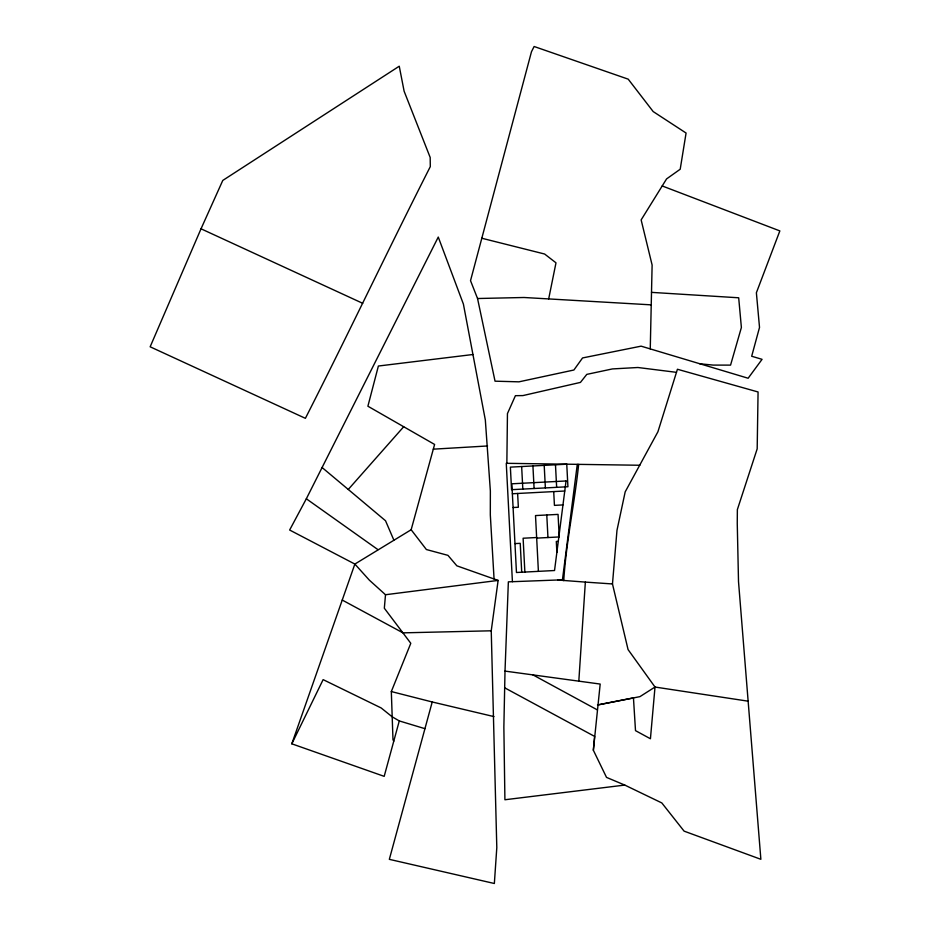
<?xml version="1.0" encoding="UTF-8"?>
<svg xmlns="http://www.w3.org/2000/svg" width="930" height="930" viewBox="0 0 930 930"><rect width="100%" height="100%" fill="white"/><g stroke="black" fill="none" stroke-linecap="round" stroke-linejoin="round"><path stroke-width="1.4" d="M506.85 463.326L507.454 413.571L515.418 395.68L522.916 395.587L580.448 382.404L586.784 374.383L612.405 368.931L637.887 367.501L676.47 372.337L677.424 369.257L758.066 391.972L757.183 448.841L737.362 509.617L737.258 523.474L738.513 581.622L760.868 859.308L684.096 831.141L661.823 802.939L624.786 785.083L606.511 777.387L593.352 750.231L600.187 684.062L505.013 671.1L508.361 581.843L562.441 579.82L577.286 464.349M505.013 671.1L503.862 727.144L504.909 799.754L624.786 785.083M650.256 348.878L652.116 265.027L641.142 219.91L666.577 178.909L680.202 169.237L686.073 133.037L653.186 111.577L628.215 79.166L534.122 46.5L531.483 51.708L470.522 280.662L477.543 298.518L495.039 381.184L518.952 381.835L573.903 370.012L582.552 357.945L641.096 346.158L748.139 378.243L762.065 359.329L751.684 356.248L759.519 327.418L756.381 292.752L779.852 230.907L662.207 185.954M578.82 681.027L585.354 582.099L557.616 580.006M748.255 701.197L655.011 687.038L639.933 696.64L597.502 704.987L633.458 697.919L635.504 730.643L650.43 738.757L655.011 687.038L628.064 649.582L612.475 583.947L616.974 530.367L625.181 491.877L657.917 431.776L676.47 372.337M494.063 578.983L490.319 514.929L490.366 491.005L485.332 419.988L463.407 304.11L438.263 237.069L306.33 498.782L289.649 530.019L354.865 564.068L369.35 580.146L385.497 594.735L384.334 608.232L410.793 643.304L391.321 691.56L392.983 739.664L393.75 741.222M593.352 750.231L594.619 736.409L504.676 687.805M563.731 580.669C566.207 541.574 574.601 503.281 578.658 464.372M493.97 716.6L432.218 701.976L389.333 859.343L494.353 883.5L496.806 847.59L491.238 630.796L498.131 580.413L456.863 565.824L447.946 555.35L426.382 549.537L411.153 529.74L434.601 444.447L367.896 406.212L378.382 366.025L472.952 354.504M548.677 298.914L555.989 262.818L544.608 254.018L481.81 238.243M291.811 743.814L323.128 679.632L381.161 707.951L392.193 716.821L399.284 720.924L384.183 776.352L291.811 743.814L354.865 564.068L411.153 529.74M201.031 228.803L150.149 346.797L305.389 418.326C347.936 334.788 387.88 250.147 430.299 166.633L430.183 157.472L404.12 91.221L399.249 66.216L222.781 180.432L201.031 228.803L362.7 303.308M322.094 467.523L348.273 489.459L403.701 426.742M385.497 594.735L498.131 580.413M433.299 449.167L487.564 445.97M512.372 493.749L564.754 491.017M513.093 507.524L518.347 507.245L517.626 493.47M562.964 504.92L554.431 505.374L553.71 491.598M536.645 537.528L523.113 538.226L524.869 572.066M536.68 538.121L559.232 536.947L558.058 514.395L535.506 515.569L538.4 571.357M514.964 543.608L520.219 543.329L521.718 572.229M558.279 541.353L556.303 541.458L556.872 552.327M491.238 630.796L402.981 632.853L342.24 600.059M477.543 298.518L524.043 297.495L651.233 304.854M612.475 583.947L585.354 582.099M639.852 465.256L506.269 463.314L512.418 581.692M651.5 292.369L738.687 297.786L741.384 327.5L730.562 365.118L713.264 365.095L699.767 363.781M391.321 691.56L432.218 701.976M399.284 720.924L424.94 728.678M532.867 674.843L597.06 709.741M306.33 498.782L377.917 549.618M348.273 489.459L385.531 520.754L393.843 540.086M555.477 464.779L556.652 487.332M544.201 465.372L545.375 487.925M546.782 514.988L547.956 537.54M532.925 465.953L534.099 488.506M521.649 466.546L522.823 489.099M566.045 480.973L554.536 570.52L516.464 572.496L511.849 483.798L566.045 480.973M566.754 464.198L510.372 467.127L511.547 489.68L567.928 486.75L566.754 464.198"/></g></svg>
